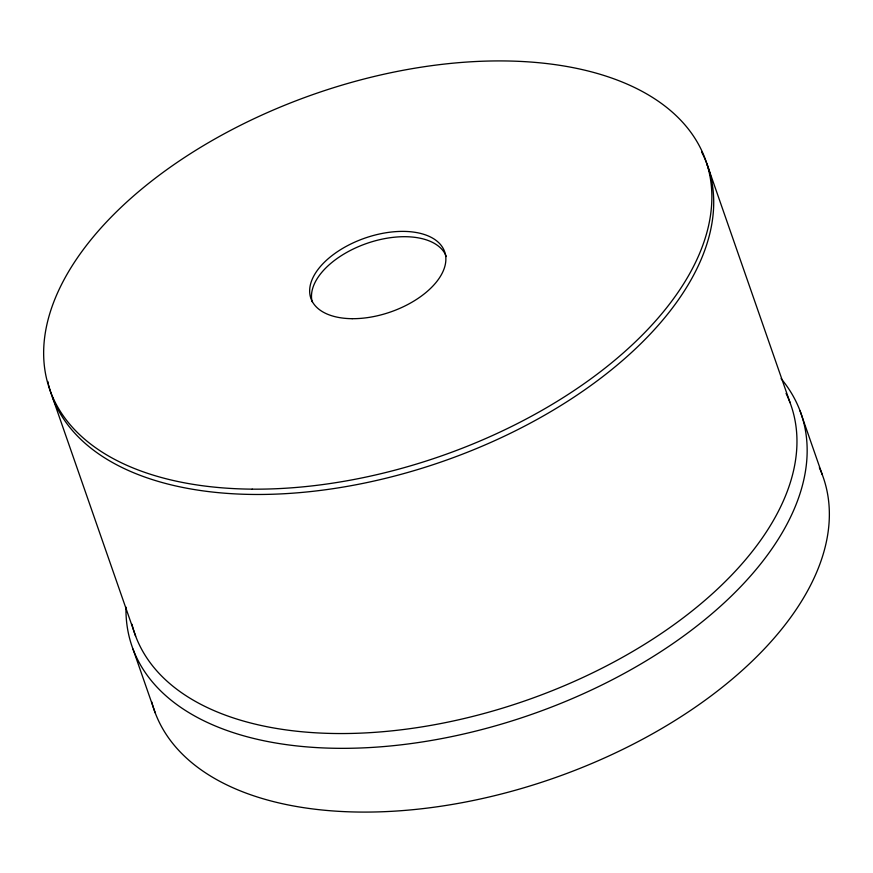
<?xml version="1.0" encoding="UTF-8"?>
<svg xmlns="http://www.w3.org/2000/svg" width="873" height="873" viewBox="0 0 873 873"><rect width="100%" height="100%" fill="white"/><g stroke="black" fill="none" stroke-linecap="round" stroke-linejoin="round"><path stroke-width="1.31" d="M800.105 411.008L822.311 474.759M706.803 163.578L790.054 402.649M52.413 397.128L135.664 636.199M133.012 649.097L155.208 712.848M819.343 467.666A354.176 195.487 -19.2 0 1 554.431 777.93A354.176 195.487 -19.2 0 1 151.727 701.87M781.106 378.62A354.176 195.487 -19.2 0 1 531.144 714.561A354.176 195.487 -19.2 0 1 125.985 607.117M786.06 393.417A347.432 191.765 -19.2 0 1 528.351 699.666A347.432 191.765 -19.2 0 1 131.943 624.217M701.674 152.088A347.432 191.765 -19.2 0 1 447.238 459.831A347.432 191.765 -19.2 0 1 48.681 385.146M48.386 383.913A347.432 191.765 -19.2 0 1 47.84 381.457M312.13 301.72A70.833 39.099 -19.2 0 1 368.002 243A70.833 39.099 -19.2 0 1 446.31 256.542M252.21 489.153A347.432 191.765 -19.2 0 0 708.669 170.257A347.432 191.765 -19.2 0 0 172.374 165.717A347.432 191.765 -19.2 0 0 252.21 489.153M352.157 318.689A70.833 39.099 -19.2 0 0 445.219 253.672A70.833 39.099 -19.2 0 0 335.876 252.755A70.833 39.099 -19.2 0 0 352.157 318.689"/></g></svg>
